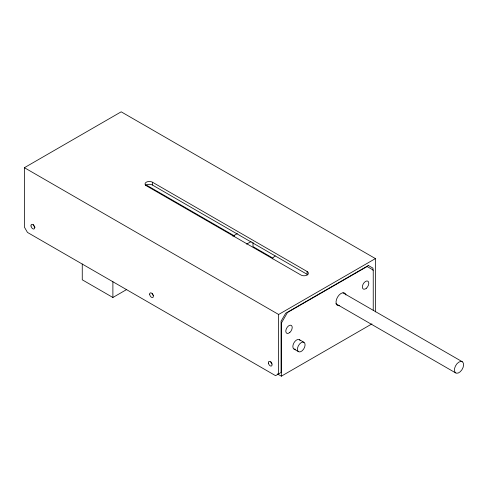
<?xml version="1.0" encoding="UTF-8"?>
<svg xmlns="http://www.w3.org/2000/svg" width="488" height="488" viewBox="0 0 488 488"><rect width="100%" height="100%" fill="white"/><g stroke="black" fill="none" stroke-linecap="round" stroke-linejoin="round"><path stroke-width="0.73" d="M253.016 242.518L253.016 246.641L272.768 258.048M277.391 373.893L281.35 376.181L281.35 323.123L287.475 312.515L367.116 266.539L373.241 270.071L373.241 310.24M368.373 265.496L285.675 313.241L281.082 321.202L281.082 372.484L275.567 375.668L27.462 232.428L24.4 227.121L24.4 167.701L121.189 111.819L375.418 258.597L375.418 311.923M82.258 263.996L82.258 279.801L112.887 297.485L126.721 289.5M232.855 236.18L237.321 233.599M246.635 244.14L251.106 241.56M24.4 167.701L278.63 314.479L375.418 258.597M281.35 376.181L371.929 323.886M368.068 265.32L372.972 268.15L372.972 270.413M152.433 182.201L307.117 271.511A4.331 2.501 0 0 1 307.117 275.043A4.331 2.501 0 0 1 300.986 275.043L146.308 185.739A4.331 2.501 0 0 1 146.308 182.201A4.331 2.501 0 0 1 152.433 182.201L152.433 185.031L307.117 274.335A4.331 2.501 0 0 1 307.806 274.854M343.027 292.873L462.252 361.712A6.497 3.752 -60 0 1 460.196 371.777A6.497 3.752 -60 0 1 454.566 368.525A6.497 3.752 -60 0 1 462.252 361.712M145.747 184.714L234.624 236.027M335.872 303.75L455.755 372.966M299.376 339.66L303.969 342.314A5.417 3.123 -60 0 1 302.255 350.701A5.417 3.123 -60 0 1 297.564 347.993A5.417 3.123 -60 0 1 303.969 342.314M293.959 349.036L298.552 351.689M307.117 271.511L307.117 274.335M278.63 314.479L278.63 373.9M112.887 281.68L112.887 297.485M272.274 258.872A6.497 3.752 -60 0 1 275.226 255.925M145.619 185.55A4.331 2.501 0 0 1 152.433 185.031M35.099 227.274A2.599 1.501 60 0 1 33.459 224.565M153.488 295.563A2.599 1.501 60 0 1 152.189 293.312M272.078 363.993A2.599 1.501 60 0 1 270.858 361.706M295.484 349.237A5.417 3.123 -60 0 1 293.758 343.155A5.417 3.123 -60 0 1 300.077 340.368M339.52 305.708A7.149 4.124 -60 0 1 337.623 296.997A7.149 4.124 -60 0 1 345.974 294.978M268.406 363.121A2.599 1.501 60 0 0 271.426 366.024A2.599 1.501 60 0 0 270.785 362.053A2.599 1.501 60 0 0 268.406 363.121M149.676 294.142A2.599 1.501 60 0 0 152.433 297.576A2.599 1.501 60 0 0 152.433 293.898A2.599 1.501 60 0 0 149.676 294.142M31.012 225.981A2.599 1.501 60 0 0 33.989 228.994A2.599 1.501 60 0 0 33.471 225.066A2.599 1.501 60 0 0 31.012 225.981M366.415 288.213A4.551 2.623 -60 0 0 367.86 281.167A4.551 2.623 -60 0 0 362.48 285.938A4.551 2.623 -60 0 0 366.415 288.213M289.841 332.42A4.551 2.623 -60 0 0 291.281 325.374A4.551 2.623 -60 0 0 285.901 330.15A4.551 2.623 -60 0 0 289.841 332.42"/></g></svg>
